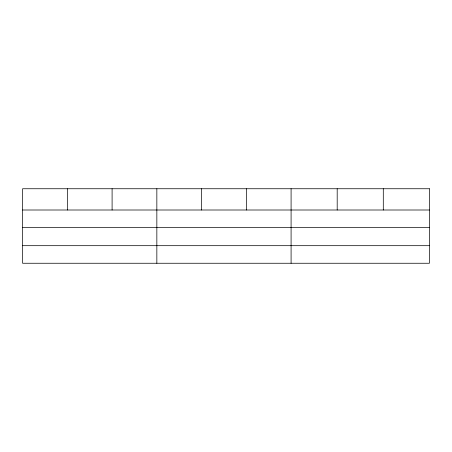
<?xml version="1.0" encoding="UTF-8"?>
<svg xmlns="http://www.w3.org/2000/svg" width="452" height="452" viewBox="0 0 452 452"><rect width="100%" height="100%" fill="white"/><g stroke="black" fill="none" stroke-linecap="round" stroke-linejoin="round"><path stroke-width="0.68" d="M22.6 210.005L429.4 210.005M22.6 227.576L429.4 227.576M22.6 245.685L429.4 245.685M383.296 188.744L383.296 210.005M337.192 188.744L337.192 210.005M291.088 188.744L291.088 263.256M246.34 188.744L246.34 210.005M201.592 188.744L201.592 210.005M156.844 188.744L156.844 263.256M112.096 188.744L112.096 210.005M67.348 188.744L67.348 210.005M429.4 188.744L22.6 188.744L22.6 263.256L429.4 263.256L429.4 188.744"/></g></svg>
